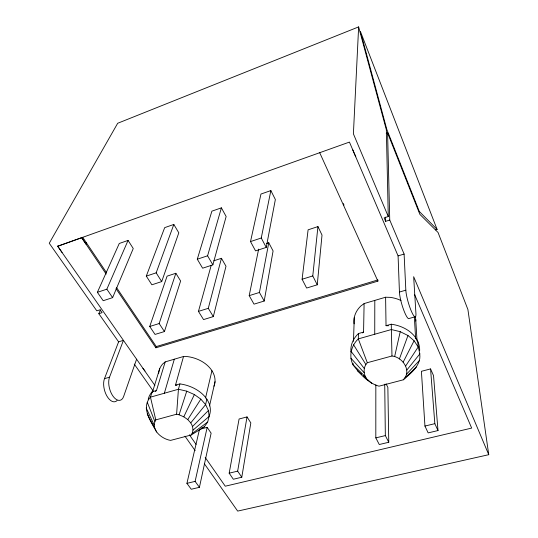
<?xml version="1.0" encoding="UTF-8"?>
<svg xmlns="http://www.w3.org/2000/svg" width="538" height="538" viewBox="0 0 538 538"><rect width="100%" height="100%" fill="white"/><g stroke="black" fill="none" stroke-linecap="round" stroke-linejoin="round"><path stroke-width="0.81" d="M386.096 383.816L387.864 387.441L388.766 442.263L379.283 444.522L375.813 437.878L375.833 384.885M417.844 341.576C417.555 348.093 421.288 354.071 419.324 360.608C416.795 368.974 409.553 374.3 403.271 379.821L379.014 386.183C367.992 383.117 359.687 373.614 353.015 364.784C348.557 356.055 351.307 345.416 358.315 338.893L374.737 334.233L374.804 300.406L385.605 297.225L390.238 297.359A30.942 24.143 -0.4 0 1 401.012 300.52M362.41 332.928L363.567 332.094L364.105 303.58L374.804 300.406M363.567 332.094L358.456 333.553L358.315 338.893L367.306 362.72C362.585 367.555 363.338 375.699 367.985 380.332M353.473 341.361L354.273 317.568M353.062 363.237L353.015 364.784L365.363 376.674M117.089 400.521A13.8 7.256 74.6 0 1 106.88 396.008A13.8 7.256 74.6 0 1 104.48 378.665L118.602 341.838L98.824 313.715L102.086 312.665L100.068 309.787L96.8 310.843L49.254 243.25L117.681 123.276L358.638 26.9L353.399 133.854L388.275 216.532L384.159 217.863L385.638 221.34L389.747 220.022L387.589 132.893L386.21 133.384M154.729 428.483C149.288 419.378 141.602 406.775 150.465 397.158L178.434 389.25L186.74 391.173L194.379 394.556L200.815 399.142L205.603 404.596L208.421 410.507L209.107 416.479L207.655 422.081L204.205 426.964L191.165 435L170.627 440.387C161.709 439.075 150.089 429.492 155.785 419.889L176.599 414.213L178.434 389.25L179.907 383.897L175.482 385.154L183.532 356.486L187.728 356.633A28.588 20.666 13.6 0 1 213.989 386.21M403.271 379.821C412.155 371.005 402.754 357.097 391.973 356.001L367.306 362.72M317.252 284.804L322.013 235.072L317.938 226.592L308.106 229.827L302.1 279.249L306.633 288.052L317.252 284.804L312.773 275.94L317.938 226.592M241.784 477.233L250.829 422.908L247.036 416.916L239.087 419.001L229.175 473.178L233.331 479.244L241.784 477.233L237.661 471.14L247.036 416.916M258.644 249.121L249.202 295.644L254.017 304.152L264.205 301.031L273.089 250.957L268.765 242.746L266.397 243.526M264.205 301.031L259.437 292.47L268.765 242.746M266.243 247.406L275.362 199.524L270.856 190.586L260.964 194.043L250.513 241.575L255.557 250.896L266.243 247.406L261.26 238.011L270.856 190.586M199.484 429.358L186.921 483.353L191.252 489.25L199.423 487.307L211.125 433.177L207.177 427.347L200.25 429.156M199.423 487.307L195.119 481.375L207.177 427.347M394.623 356.64L400.225 331.69L391.388 329.545L374.737 334.233M209.524 405.948L215.018 381.704M206.854 399.196L205.603 404.596L190.755 422.888C193.115 426.399 194.016 431.51 191.165 435M205.529 398.053L211.938 370.709M211.212 265.328L198.455 311.374L203.532 319.592L213.31 316.6L225.994 266.249L221.441 258.294L213.848 260.789M213.31 316.6L208.28 308.328L221.441 258.294M212.866 264.857L226.142 216.498L221.394 207.85L211.885 211.165L197.291 259.208L202.624 268.206L212.866 264.857L207.587 255.799L221.394 207.85M164.359 393.211L174.325 359.196L183.532 356.486M155.388 391.435L156.457 390.575L165.2 361.906L174.325 359.196M156.457 390.575L152.126 391.812L150.465 397.158L155.785 419.889M152.267 392.727L159.685 368.786M164.433 331.556L180.62 280.984L175.865 273.27L167.089 276.149L149.732 326.472L155.038 334.428L164.433 331.556L159.167 323.546L175.865 273.27M156.282 346.573L377.891 279.935L377.898 281.132L155.886 347.79L156.282 346.573L116.443 287.406M190.755 422.888L187.769 419.593L183.788 416.822L179.087 414.785L186.74 391.173M136.591 359.216L123.653 396.425A13.827 7.189 74.6 0 1 113.135 396.351A13.827 7.189 74.6 0 1 109.53 377.185L123.417 340.352L118.602 341.838M161.703 281.589L178.804 232.813L173.828 224.447L164.682 227.635L146.296 276.108L151.877 284.797L161.703 281.589L156.168 272.84L173.828 224.447M399.398 358.954L407.979 335.524L400.225 331.69M86.652 242.645L86.026 244.191L81.695 237.682L57.748 246.229M112.624 297.635L133.249 248.522L128.071 240.412L119.261 243.485L97.385 292.322L103.195 300.722L112.624 297.635L106.854 289.182L128.071 240.412M98.824 313.715L100.478 309.868M183.788 416.822L194.379 394.556M403.191 362.108L414.105 340.749L407.979 335.524M187.769 419.593L200.815 399.142M405.739 365.88L418.181 346.983L414.105 340.749M406.876 370.003L419.949 353.762M406.54 374.179L419.324 360.608M192.543 426.479L208.421 410.507M404.778 378.127L416.392 367.05M193.028 430.104L209.107 416.479M165.2 361.906L162.604 364.051A28.588 20.666 13.6 0 0 158.67 373.325M364.105 303.58L360.776 306.055A30.942 24.143 -0.4 0 0 354.098 323.849M192.187 433.534L207.655 422.081M81.695 237.682L106.188 274.091M97.385 292.322L106.854 289.182M146.296 276.108L156.168 272.84M197.291 259.208L207.587 255.799M250.513 241.575L261.26 238.011M435.619 229.894L437.098 229.43L360.433 31.52L386.829 129.47L419.277 211.441L437.098 229.43M149.732 326.472L159.167 323.546M198.455 311.374L208.28 308.328M249.202 295.644L259.437 292.47M302.1 279.249L312.773 275.94M415.551 316.674L409.203 318.469A15.515 2.757 73.6 0 1 403.635 309.834A15.515 2.757 73.6 0 1 399.438 292.047L398.08 255.9L404.105 254.05L389.747 220.022M104.48 378.665L109.53 377.185M399.438 292.047L405.834 290.164L404.105 254.05M385.605 297.225L386.035 325.692L391.26 324.212A34.398 26.14 0.1 0 1 419.653 350.621M201.784 427.609L204.205 426.964M430.561 368.913L421.409 371.307L424.939 426.049L428.161 432.895L437.999 430.555L433.527 375.625L430.561 368.913L434.832 423.668L437.999 430.555M186.921 483.353L195.119 481.375M229.175 473.178L237.661 471.14M375.813 437.878L385.336 435.585L388.766 442.263M424.939 426.049L434.832 423.668M387.589 132.893L419.882 214.373L438.046 232.47L467.905 309.518L488.746 454.691L237.675 511.1L204.326 463.695M386.035 325.692L388.463 325.772M175.482 385.154L176.941 385.208M176.599 414.213L179.087 414.785M357.279 370.709L361.543 374.132M363.372 375.598L366.365 378.369M368.167 380.036L371.758 383.359M350.877 358.2L364.085 372.632M351.058 351.381L364.246 368.463M142.926 368.288L144.951 370.971M134.244 364.071L153.095 390.864M184.991 436.21L195.139 450.636M154.904 385.43L57.707 246.249L349.438 142.086L398.08 255.9M189.376 434.798L196.081 444.401M205.18 457.428L225.267 486.204L471.671 428.087L414.63 294.622M57.647 246.074L62.058 252.477M82.691 237.285L106.598 272.786M116.033 288.691L155.886 347.79M353.58 344.791L365.853 364.461M147.237 413.937L156.625 432.014M146.181 407.992L154.103 424.859M319.707 152.698L377.898 281.132M343.331 203.579L344.024 205.106M352.767 149.873L355.773 156.793M488.746 454.691L413.655 276.68L415.928 313.472A15.548 2.65 73.6 0 1 411.402 311.3A15.548 2.65 73.6 0 1 405.834 290.164M147.271 402.263L154.809 421.389M358.638 26.9L386.345 129.759L388.275 216.532M415.733 319.498L417.044 341.018M414.327 316.566L415.645 338.832M391.973 356.001L391.26 324.212M385.571 217.15L385.638 221.34M384.724 384.226L385.336 435.585M148.212 399.304A31.681 22.226 13.3 0 1 152.126 391.812M179.907 383.897A31.681 22.226 13.3 0 1 209.208 415.894M350.984 352.06A34.398 26.14 0.1 0 1 358.456 333.553M415.195 316.344A30.942 24.143 -0.4 0 1 415.793 321.078"/></g></svg>
